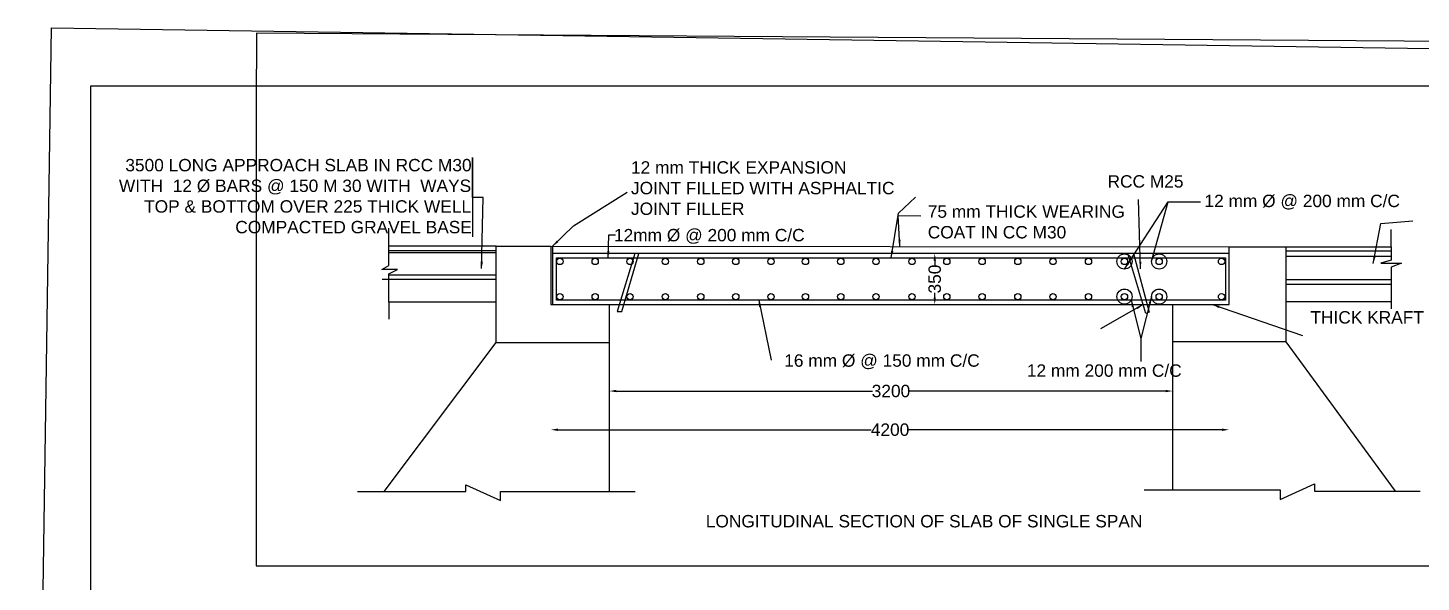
# Model space of a CAD drawing. Header units: millimetres. Extents: x -53176031 to -53149674, y 22132639 to 22152124.
# Drawn here: x -53176031 to -53159165, y 22145416 to 22152124 of the extents above; entities that cross this region are included whole.
import ezdxf

# ---------------------------------------------------------------- set-up
doc = ezdxf.new("R2010")
doc.units = ezdxf.units.MM
doc.header["$MEASUREMENT"] = 0
doc.header["$XCLIPFRAME"] = 0
doc.layers.add('DIMENSION', color=7, linetype='Continuous')
doc.layers.add('DRAWING', color=2, linetype='Continuous')
doc.styles.get("Standard").update_dxf_attribs({"font": 'arial.ttf', "height": 150})
doc.dimstyles.get("Standard").update_dxf_attribs({"dimtxt": 85, "dimasz": 85, "dimexe": 0.18, "dimexo": 0.0625, "dimgap": 0.09, "dimtad": 0, "dimdec": 0, "dimzin": 0, "dimdsep": 46, "dimtxsty": 'Standard', "dimcen": 0.09, "dimse1": 1, "dimse2": 1, "dimadec": 0, "dimazin": 0, "dimtfac": 1, "dimtdec": 0, "dimtofl": 0, "dimtmove": 0, "dimatfit": 3, "dimfxl": 1, "dimtolj": 1, "dimtzin": 0, "dimarcsym": 0})
picture_1 = doc.add_image_def('image1.jpg', size_in_pixel=(8386, 6142))

# ---------------------------------------------------------------- blocks, each defined once
blk = doc.blocks.new('*D54')
at = {"layer": 'Defpoints', "color": 0}
for p in [(-53168992, 22147690), (-53162174, 22147728), (-53162174, 22147690)]:
    blk.add_point(p, dxfattribs=at)
at = {"layer": 'DIMENSION', "color": 0, "lineweight": -2}
for p, q in [((-53168908, 22147728), (-53165807, 22147728)), ((-53162258, 22147728), (-53165359, 22147728))]:
    blk.add_line(p, q, dxfattribs=at)
at = {"layer": 'DIMENSION', "color": 0}
for points in [[(-53168908, 22147743), (-53168908, 22147714), (-53168992, 22147728)], [(-53162258, 22147743), (-53162258, 22147714), (-53162174, 22147728)]]:
    blk.add_solid(points, dxfattribs=at)
at = {"layer": 'DIMENSION', "color": 0, "insert": (-53165583, 22147728), "char_height": 150, "attachment_point": 5}
blk.add_mtext('\\A1;3200', dxfattribs=at)
blk = doc.blocks.new('*D55')
at = {"layer": 'Defpoints', "color": 0}
for p in [(-53169700, 22147333), (-53161488, 22147326), (-53161488, 22147260)]:
    blk.add_point(p, dxfattribs=at)
at = {"layer": 'DIMENSION', "color": 0, "lineweight": -2}
for p, q in [((-53169615, 22147260), (-53165821, 22147260)), ((-53161574, 22147260), (-53165367, 22147260))]:
    blk.add_line(p, q, dxfattribs=at)
at = {"layer": 'DIMENSION', "color": 0}
for points in [[(-53169615, 22147274), (-53169615, 22147246), (-53169700, 22147260)], [(-53161574, 22147274), (-53161574, 22147246), (-53161488, 22147260)]]:
    blk.add_solid(points, dxfattribs=at)
at = {"layer": 'DIMENSION', "color": 0, "insert": (-53165594, 22147260), "char_height": 150, "attachment_point": 5}
blk.add_mtext('\\A1;4200', dxfattribs=at)
blk = doc.blocks.new('*D56')
at = {"layer": 'Defpoints', "color": 0}
for p in [(-53165102, 22149394), (-53165053, 22149394), (-53165102, 22148774)]:
    blk.add_point(p, dxfattribs=at)
at = {"layer": 'DIMENSION', "color": 0, "lineweight": -2}
for p, q in [((-53165053, 22149308), (-53165053, 22149249)), ((-53165053, 22148859), (-53165053, 22148918))]:
    blk.add_line(p, q, dxfattribs=at)
at = {"layer": 'DIMENSION', "color": 0}
for points in [[(-53165067, 22149308), (-53165039, 22149308), (-53165053, 22149394)], [(-53165067, 22148859), (-53165039, 22148859), (-53165053, 22148774)]]:
    blk.add_solid(points, dxfattribs=at)
at = {"layer": 'DIMENSION', "color": 0, "insert": (-53165053, 22149084), "char_height": 150, "attachment_point": 5, "rotation": 90}
blk.add_mtext('\\A1;350', dxfattribs=at)

msp = doc.modelspace()

# ---------------------------------------------------------------- linework, layer by layer
at = {"layer": 'DIMENSION', "color": 0}
for points in [[(-53150677.1, 22133627.3), (-53175269, 22133627.3), (-53175269, 22151423), (-53150677.1, 22151423)], [(-53169631.5, 22149340), (-53161532.5, 22149340), (-53161532.5, 22148828.5), (-53169631.5, 22148828.5)]]:
    msp.add_lwpolyline(points, close=True, dxfattribs=at)
for points in [[(-53170647.5, 22150069), (-53170647.5, 22150557), (-53170647.5, 22150075), (-53170647.5, 22149593.5)], [(-53171660, 22148806), (-53171660, 22149146.5), (-53171557, 22149198), (-53171745.5, 22149198), (-53171660, 22149247), (-53171660, 22149701.5)], [(-53160804.5, 22149473.5), (-53159529, 22149473.5), (-53159529, 22149684)], [(-53171719, 22146511.5), (-53170363.5, 22148314.5), (-53170363.5, 22149480), (-53169701.5, 22149480), (-53169701.5, 22148774), (-53168992.5, 22148774), (-53168992.5, 22146511.5)], [(-53170363.5, 22149480), (-53171660, 22149480)], [(-53170363.5, 22149426), (-53171660, 22149426)], [(-53170363.5, 22149400), (-53171660, 22149400)], [(-53169701.5, 22149480), (-53161488, 22149473.5)], [(-53169680, 22149480), (-53169680, 22148774)], [(-53161488, 22149393.5), (-53169680, 22149393.5)], [(-53168683.5, 22149393.5), (-53168897, 22148690.5), (-53168841.5, 22148690.5), (-53168633.5, 22149393.5)], [(-53162647.5, 22149393.5), (-53162459, 22148682.5), (-53162498, 22148668.5), (-53162716.5, 22149393.5)], [(-53162173.5, 22148774), (-53161488, 22148774), (-53161488, 22149473.5), (-53160804.5, 22149473.5), (-53160804.5, 22148324), (-53159480, 22146516)], [(-53160804.5, 22149423.5), (-53159529, 22149423.5)], [(-53160804.5, 22149361.5), (-53159529, 22149361.5)], [(-53159529, 22149473.5), (-53159529, 22149312), (-53159651, 22149274.5), (-53159403, 22149274.5), (-53159529, 22149227), (-53159529, 22148723)], [(-53170363.5, 22149076.5), (-53171741, 22149076.5)], [(-53170363.5, 22149132), (-53171660, 22149132)], [(-53160804.5, 22149076.5), (-53159529, 22149076.5)], [(-53160804.5, 22149024), (-53159529, 22149024)], [(-53170363.5, 22148806), (-53171660, 22148806), (-53171660, 22148597)], [(-53168992.5, 22148774), (-53162173.5, 22148774), (-53162173.5, 22146532.5)], [(-53160804.5, 22148810.5), (-53159529, 22148810.5)], [(-53170363.5, 22148314.5), (-53168992.5, 22148314.5)], [(-53160804.5, 22148324), (-53162173.5, 22148324)], [(-53172039.5, 22146511.5), (-53170728, 22146511.5), (-53170728, 22146595), (-53170311, 22146403), (-53170311, 22146511.5), (-53168681.5, 22146511.5)], [(-53162516, 22146532.5), (-53160872, 22146532.5), (-53160872, 22146414), (-53160454.5, 22146605), (-53160454.5, 22146516), (-53159178, 22146516)]]:
    msp.add_lwpolyline(points, dxfattribs=at)
for centre, radius in [((-53162756.5, 22149297), 91.5), ((-53162336.5, 22149297), 91.5), ((-53169591, 22149297), 38), ((-53169164, 22149297), 38), ((-53168742, 22149297), 38), ((-53168314, 22149297), 38), ((-53167885, 22149297), 38), ((-53167461.5, 22149297), 38), ((-53167035.5, 22149297), 38), ((-53166618, 22149297), 38), ((-53166190.5, 22149297), 38), ((-53165765, 22149297), 38), ((-53165328.5, 22149297), 38), ((-53164906.5, 22149297), 38), ((-53164479.5, 22149297), 38), ((-53164047.5, 22149297), 38), ((-53163621.5, 22149297), 38), ((-53163191.5, 22149297), 38), ((-53162756.5, 22149297), 38), ((-53162336.5, 22149297), 38), ((-53161581, 22149297), 38), ((-53169591, 22148871.5), 38), ((-53169164, 22148871.5), 38), ((-53168742, 22148871.5), 38), ((-53168314, 22148871.5), 38), ((-53167885, 22148871.5), 38), ((-53167461.5, 22148871.5), 38), ((-53167035.5, 22148871.5), 38), ((-53166618, 22148871.5), 38), ((-53166190.5, 22148871.5), 38), ((-53165765, 22148871.5), 38), ((-53165328.5, 22148871.5), 38), ((-53164906.5, 22148871.5), 38), ((-53164479.5, 22148871.5), 38), ((-53164047.5, 22148871.5), 38), ((-53163621.5, 22148871.5), 38), ((-53163191.5, 22148871.5), 38), ((-53162756.5, 22148871.5), 91.5), ((-53162756.5, 22148871.5), 38), ((-53162336.5, 22148871.5), 91.5), ((-53162336.5, 22148871.5), 38), ((-53161581, 22148871.5), 38)]:
    msp.add_circle(centre, radius, dxfattribs=at)

# ---------------------------------------------------------------- texts
for s, p in [('RCC M25', (-53162961.3, 22150190.8)), ('12 mm Ø @ 200 mm C/C', (-53161788, 22149954.9)), ('12mm Ø @ 200 mm C/C', (-53168936.3, 22149540.4)), ('THICK KRAFT PAPER', (-53160505, 22148545.7)), ('16 mm Ø @ 150 mm C/C', (-53166875.1, 22148022.8)), ('12 mm 200 mm C/C', (-53163937.8, 22147901.4)), ('LONGITUDINAL SECTION OF SLAB OF SINGLE SPAN', (-53167824.7, 22146078.3))]:
    msp.add_text(s, height=150, dxfattribs=at).set_placement(p)
at = {"layer": 'DIMENSION', "color": 0, "char_height": 150, "attachment_point": 1}
for s, insert, width in [('\\pi88.934;3500 LONG APPROACH SLAB IN RCC M30 \\P\\pi11.171;WITH  12 Ø BARS @ 150 M 30 WITH  WAYS \\P\\pi315.98;TOP & BOTTOM OVER 225 THICK WELL \\P\\pi1419.7;COMPACTED GRAVEL BASE', (-53174940.4, 22150537.7), 4262.535), ('12 mm THICK EXPANSION JOINT FILLED WITH ASPHALTIC JOINT FILLER', (-53168730.1, 22150510.2), 3190.211), ('75 mm THICK WEARING COAT IN CC M30', (-53165137.5, 22149975.9), 2386.698)]:
    msp.add_mtext(s, dxfattribs=dict(at, insert=insert, width=width))

# ---------------------------------------------------------------- dimensions: what is measured, and where the dimension line sits
at = {"layer": 'DIMENSION', "color": 0}
dim = msp.add_linear_dim(base=(-53165053, 22149393.5), p1=(-53165101.5, 22148774), p2=(-53165101.5, 22149393.5), angle=90, text='350', dimstyle='Standard', override={"dimtxt": 150}, dxfattribs=at)
dim.commit()
dim.dimension.update_dxf_attribs({"geometry": '*D56', "text_midpoint": (-53165053, 22149083.7)})
for base, p1, p2, text, picture, middle in [((-53162173.5, 22147728.5), (-53168992.5, 22147690.5), (-53162173.5, 22147690.5), '3200', '*D54', (-53165583, 22147728.5)), ((-53161488.5, 22147260), (-53169700, 22147333), (-53161488.5, 22147326.5), '4200', '*D55', (-53165594.2, 22147260))]:
    dim = msp.add_linear_dim(base=base, p1=p1, p2=p2, text=text, dimstyle='Standard', override={"dimtxt": 150}, dxfattribs=at)
    dim.commit()
    dim.dimension.update_dxf_attribs({"geometry": picture, "text_midpoint": middle})

# ---------------------------------------------------------------- pictures from other files: only their frames are drawn
at = {"layer": 'DRAWING', "color": 0}
image = msp.add_image(picture_1, insert=(-53176031.4, 22133028.5), size_in_units=(26075.2, 19097.7), rotation=-0.85675, dxfattribs=dict(at, brightness=40, fade=18))
image.dxf.flags = 7
image = msp.add_image(picture_1, insert=(-53175913, 22132981.4), size_in_units=(26075.2, 19097.7), rotation=-0.4023, dxfattribs=dict(at, brightness=40, fade=18))
image.set_boundary_path([(809.483, 278.645), (822.085, 2073.34), (5628.09, 2039.59), (5622.675, 1268.716), (6374.9, 1263.434), (6300.7, -0.5), (808.54, -0.5), (809.483, 278.645)])

# ---------------------------------------------------------------- leaders
at = {"layer": 'DIMENSION', "color": 0}
for points in [[(-53170538, 22149210.5), (-53170521.5, 22150071.5), (-53170647.5, 22150069)], [(-53169680, 22149480), (-53169427, 22149729), (-53168775.5, 22150137.5)], [(-53165582, 22149340), (-53165490.5, 22149879.5), (-53165284, 22150077)], [(-53162562, 22149209), (-53162586, 22150045.5)], [(-53162756.5, 22149205.5), (-53162225.5, 22150019.5), (-53161835.5, 22150019.5)], [(-53162428, 22149297), (-53162225.5, 22150019.5)], [(-53165475.5, 22149476.7), (-53165494.8, 22149854.2), (-53165222, 22149850)], [(-53159746, 22149271.5), (-53159653, 22149758), (-53159263.5, 22149790.5)], [(-53169006.5, 22149340), (-53168997.5, 22149619.5), (-53168919.5, 22149619.5)], [(-53162428, 22148871.5), (-53162560, 22148363.5), (-53162560, 22148085.5)], [(-53167184.5, 22148828.5), (-53167034.5, 22148101)], [(-53162529.8, 22148774), (-53163047, 22148482)], [(-53162675.7, 22148828.5), (-53162560, 22148363.5), (-53162560, 22148085.5)], [(-53161691, 22148774), (-53160601, 22148399.5)]]:
    msp.add_leader(points, dimstyle='Standard', override={"dimtxt": 150}, dxfattribs=at)

doc.saveas('drawing.dxf')
